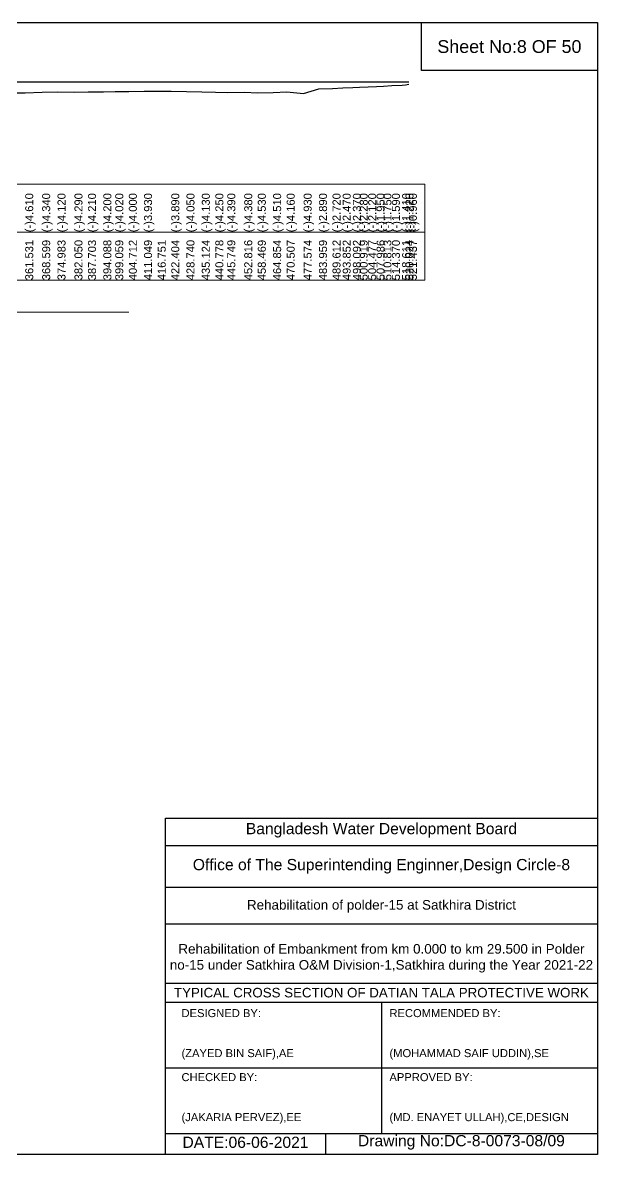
# Model space of a CAD drawing. Header units: inches. Extents: x 89000 to 845000, y -7071 to 18.
# Drawn here: x 211407 to 215000, y -7071 to 0 of the extents above; entities that cross this region are included whole.
import ezdxf

# ---------------------------------------------------------------- set-up
doc = ezdxf.new("R2010")
doc.units = ezdxf.units.IN
doc.header["$LTSCALE"] = 7
doc.header["$MEASUREMENT"] = 0
for name, color, linetype, lineweight in [('Cross section Data Border', 7, 'Continuous', 9), ('Cross Section Labels', 7, 'Continuous', 9), ('Existing_Bed_Level for Xsection', 7, 'Continuous', 25), ('Long Section Labels', 7, 'Continuous', 9)]:
    doc.layers.add(name, color=color, linetype=linetype, lineweight=lineweight)
doc.styles.get("Standard").update_dxf_attribs({"font": 'arial.ttf'})

msp = doc.modelspace()

# ---------------------------------------------------------------- linework, layer by layer
for points in [[(205000, 0), (215000, 0), (215000, -7071), (205000, -7071)], [(213900, 0), (215000, 0), (215000, -300), (213900, -300)]]:
    msp.add_lwpolyline(points, close=True)
for points in [[(212300, -7071), (212300, -4971), (215000, -4971)], [(212300, -5141), (215000, -5141)], [(212300, -5401), (215000, -5401)], [(212300, -5631), (215000, -5631)], [(212300, -6001), (215000, -6001)], [(212300, -6121), (215000, -6121)], [(213650, -6121), (213650, -6941)], [(212300, -6531), (215000, -6531)], [(212300, -6941), (215000, -6941)], [(213300, -6941), (213300, -7071)]]:
    msp.add_lwpolyline(points)
at = {"layer": 'Cross section Data Border'}
msp.add_lwpolyline([(205100, -1009.75), (213921.56154, -1009.75), (213921.56154, -1609.75), (205100, -1609.75)], close=True, dxfattribs=at)
msp.add_lwpolyline([(205100, -1309.75), (213921.56154, -1309.75)], dxfattribs=at)
at = {"layer": 'Cross Section Labels'}
msp.add_lwpolyline([(207750.78077, -1809.75), (209910.78077, -1809.75), (212070.78077, -1809.75)], dxfattribs=at)
at = {"layer": 'Existing_Bed_Level for Xsection'}
for points in [[(206000, -369.75), (213821.56154, -369.75)], [(211327.93581, -439.5), (211422.97197, -438.9), (211528.98047, -434.85), (211624.73999, -431.55), (211730.74602, -434.1), (211815.55242, -432.9), (211911.31331, -432.75), (211985.88339, -430.05), (212070.68365, -429.75), (212165.72988, -428.7), (212251.25787, -428.7), (212336.05753, -428.1), (212431.10022, -430.5), (212526.8618, -431.7), (212611.66583, -433.5), (212686.23212, -435.6), (212792.23454, -435.45), (212877.03788, -437.7), (212972.80611, -437.4), (213057.6076, -432.15), (213163.61117, -443.7), (213259.38014, -413.1), (213344.18137, -410.55), (213407.78307, -406.8), (213471.38541, -405.3), (213513.78733, -403.95), (213567.15435, -401.55), (213619.7933, -399), (213662.19616, -396), (213715.55734, -393.6), (213779.15966, -390.9), (213800.36057, -388.05), (213821.56154, -384.15)]]:
    msp.add_lwpolyline(points, dxfattribs=at)

# ---------------------------------------------------------------- texts
at = {"attachment_point": 5}
for s, insert, char_height in [('Sheet No:8 OF 50', (214450, -150), 80), ('Bangladesh Water Development Board', (213650, -5046), 70), ('Office of The Superintending Enginner,Design Circle-8', (213650, -5271), 70)]:
    msp.add_mtext(s, dxfattribs=dict(at, insert=insert, char_height=char_height))
for s, insert, char_height, width, attachment_point in [('Rehabilitation of polder-15 at Satkhira District', (213650, -5521), 60, 2800, 5), ('Rehabilitation of Embankment from km 0.000 to km 29.500 in Polder no-15 under Satkhira O&M Division-1,Satkhira during the Year 2021-22', (213650, -5846), 60, 2700, 5), ('TYPICAL CROSS SECTION OF DATIAN TALA PROTECTIVE WORK', (213650, -6061), 59.5765532, 2800, 5), ('DESIGNED BY:^J^J^J(ZAYED BIN SAIF),AE', (212400, -6321), 50, 1400, 4), ('RECOMMENDED BY:^J^J^J(MOHAMMAD SAIF UDDIN),SE', (213700, -6321), 50, 1400, 4), ('CHECKED BY:^J^J^J(JAKARIA PERVEZ),EE', (212400, -6721), 50, 1400, 4), ('APPROVED BY:^J^J^J(MD. ENAYET ULLAH),CE,DESIGN', (213700, -6721), 50, 1400, 4), ('DATE:06-06-2021', (212800, -6996), 70, 1400, 5), ('Drawing No:DC-8-0073-08/09', (214150, -6996), 70, 2200, 5)]:
    msp.add_mtext(s, dxfattribs=dict(insert=insert, char_height=char_height, width=width, attachment_point=attachment_point))
at = {"layer": 'Long Section Labels', "char_height": 50, "attachment_point": 1, "rotation": 90}
for s, insert in [('(-)4.610', (211422.97197, -1309.75)), ('(-)4.340', (211528.98047, -1309.75)), ('(-)4.120', (211624.73999, -1309.75)), ('(-)4.290', (211730.74602, -1309.75)), ('(-)4.210', (211815.55242, -1309.75)), ('(-)4.200', (211911.31331, -1309.75)), ('(-)4.020', (211985.88339, -1309.75)), ('(-)4.000', (212070.68365, -1309.75)), ('(-)3.930', (212165.72988, -1309.75)), ('(-)3.930', (212165.72988, -1309.75)), ('(-)3.890', (212336.05753, -1309.75)), ('(-)4.050', (212431.10022, -1309.75)), ('(-)4.130', (212526.8618, -1309.75)), ('(-)4.250', (212611.66583, -1309.75)), ('(-)4.390', (212686.23212, -1309.75)), ('(-)4.380', (212792.23454, -1309.75)), ('(-)4.530', (212877.03788, -1309.75)), ('(-)4.510', (212972.80611, -1309.75)), ('(-)4.160', (213057.6076, -1309.75)), ('(-)4.930', (213163.61117, -1309.75)), ('(-)2.890', (213259.38014, -1309.75)), ('(-)2.720', (213344.18137, -1309.75)), ('(-)2.470', (213407.78307, -1309.75)), ('(-)2.370', (213471.38541, -1309.75)), ('(-)2.280', (213513.78733, -1309.75)), ('(-)2.120', (213567.15435, -1309.75)), ('(-)1.950', (213619.7933, -1309.75)), ('(-)1.750', (213662.19616, -1309.75)), ('(-)1.590', (213715.55734, -1309.75)), ('(-)1.410', (213779.15966, -1309.75)), ('(-)1.220', (213800.36057, -1309.75)), ('(-)0.960', (213821.56154, -1309.75)), ('361.531', (211422.97197, -1609.75)), ('368.599', (211528.98047, -1609.75)), ('374.983', (211624.73999, -1609.75)), ('382.050', (211730.74602, -1609.75)), ('387.703', (211815.55242, -1609.75)), ('394.088', (211911.31331, -1609.75)), ('399.059', (211985.88339, -1609.75)), ('404.712', (212070.68365, -1609.75)), ('411.049', (212165.72988, -1609.75)), ('416.751', (212251.25787, -1609.75)), ('422.404', (212336.05753, -1609.75)), ('428.740', (212431.10022, -1609.75)), ('435.124', (212526.8618, -1609.75)), ('440.778', (212611.66583, -1609.75)), ('445.749', (212686.23212, -1609.75)), ('452.816', (212792.23454, -1609.75)), ('458.469', (212877.03788, -1609.75)), ('464.854', (212972.80611, -1609.75)), ('470.507', (213057.6076, -1609.75)), ('477.574', (213163.61117, -1609.75)), ('483.959', (213259.38014, -1609.75)), ('489.612', (213344.18137, -1609.75)), ('493.852', (213407.78307, -1609.75)), ('498.092', (213471.38541, -1609.75)), ('500.919', (213513.78733, -1609.75)), ('504.477', (213567.15435, -1609.75)), ('507.986', (213619.7933, -1609.75)), ('510.813', (213662.19616, -1609.75)), ('514.370', (213715.55734, -1609.75)), ('518.611', (213779.15966, -1609.75)), ('520.024', (213800.36057, -1609.75)), ('521.437', (213821.56154, -1609.75))]:
    msp.add_mtext(s, dxfattribs=dict(at, insert=insert))

doc.saveas('drawing.dxf')
